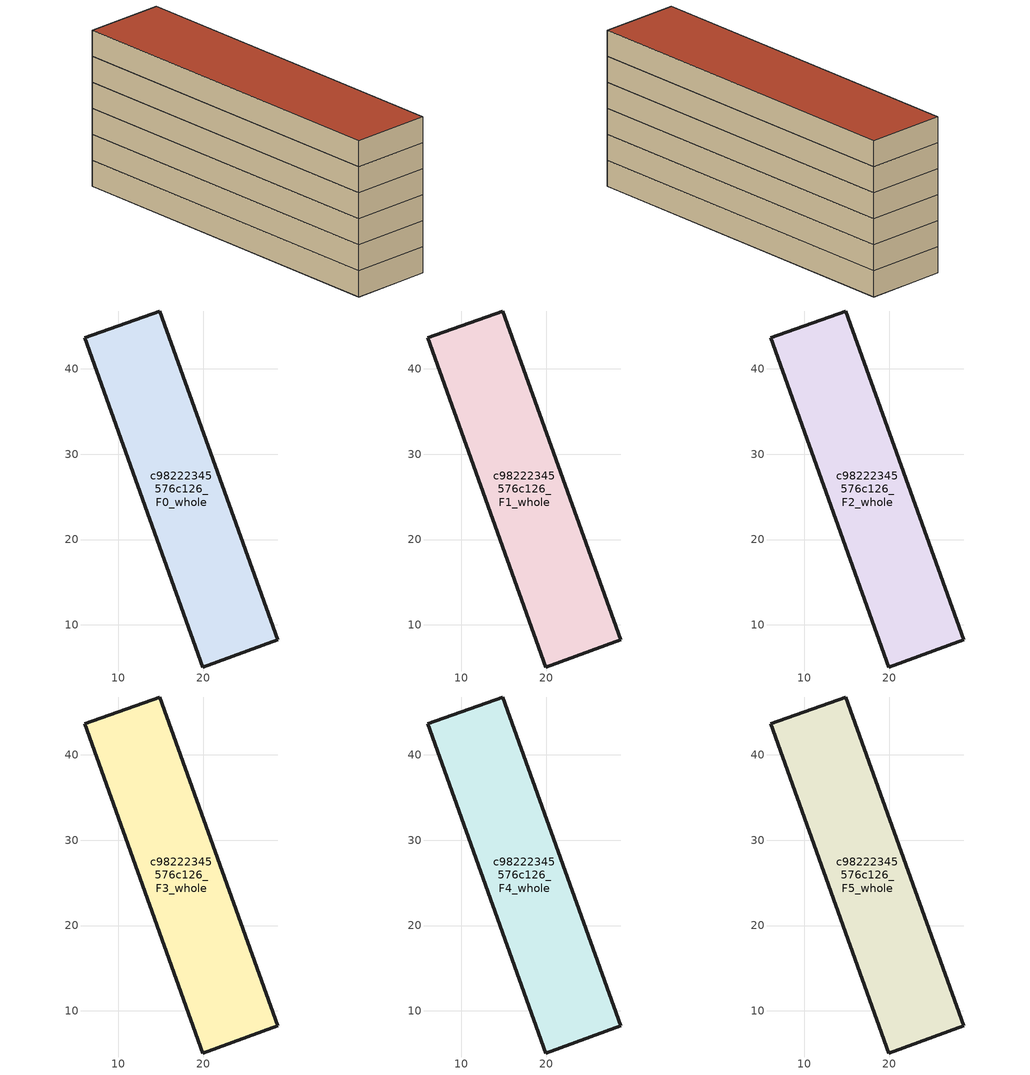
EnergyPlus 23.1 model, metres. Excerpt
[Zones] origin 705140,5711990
c98222345576c126_F0_whole
 floor ground (EU_floor_Construction): 28.74,8.22 14.9,46.78 6.07,43.62 19.92,5.06 z0
 wall outside (EU_wall_Construction): 19.92,5.06 6.07,43.62 14.9,46.78 28.74,8.22 19.92,5.06 z0:3
c98222345576c126_F1_whole
 floor to c98222345576c126_F0_whole (EU_floor_Construction): 28.74,8.22 14.9,46.78 6.07,43.62 19.92,5.06 z3
 wall outside (EU_wall_Construction): 19.92,5.06 6.07,43.62 14.9,46.78 28.74,8.22 19.92,5.06 z3:6
c98222345576c126_F2_whole
 floor to c98222345576c126_F1_whole (EU_floor_Construction): 28.74,8.22 14.9,46.78 6.07,43.62 19.92,5.06 z6
 wall outside (EU_wall_Construction): 19.92,5.06 6.07,43.62 14.9,46.78 28.74,8.22 19.92,5.06 z6:9
c98222345576c126_F3_whole
 floor to c98222345576c126_F2_whole (EU_floor_Construction): 28.74,8.22 14.9,46.78 6.07,43.62 19.92,5.06 z9
 wall outside (EU_wall_Construction): 19.92,5.06 6.07,43.62 14.9,46.78 28.74,8.22 19.92,5.06 z9:12
c98222345576c126_F4_whole
 floor to c98222345576c126_F3_whole (EU_floor_Construction): 28.74,8.22 14.9,46.78 6.07,43.62 19.92,5.06 z12
 wall outside (EU_wall_Construction): 19.92,5.06 6.07,43.62 14.9,46.78 28.74,8.22 19.92,5.06 z12:15
c98222345576c126_F5_whole
 floor to c98222345576c126_F4_whole (EU_floor_Construction): 28.74,8.22 14.9,46.78 6.07,43.62 19.92,5.06 z15
 wall outside (EU_wall_Construction): 19.92,5.06 6.07,43.62 14.9,46.78 28.74,8.22 19.92,5.06 z15:18
 roof outside (EU_roof_Construction): 14.9,46.78 28.74,8.22 19.92,5.06 6.07,43.62 z18
[Building]
EU S2 Campaign: North Axis=0; Terrain=City; Solar Distribution=FullExterior
[Site:Location]
London: Latitude=51.5; Longitude=-0.5; Time Zone=0; Elevation=25
[SizingPeriod:WeatherFileDays]
AnnualSizingPeriod: Begin Month=1; Begin Day of Month=1; End Month=12; End Day of Month=31; Day of Week for Start Day=Monday; Use Weather File Daylight Saving Period=No; Use Weather File Rain and Snow Indicators=No
[MATERIAL]
EU_InternalMass_Material: Roughness=MediumRough; Thickness=0.1; Conductivity=1; Density=1800; Specific Heat=900; Thermal Absorptance=0.9; Solar Absorptance=0.7; Visible Absorptance=0.7
[MATERIAL:NOMASS] Roughness=MediumRough; Thermal Absorptance=0.9; Solar Absorptance=0.7; Visible Absorptance=0.7
Name | Thermal Resistance
EU_wall_NoMass | 0.635353
EU_roof_NoMass | 0.675062
EU_floor_NoMass | 1.96382
[CONSTRUCTION]
EU_wall_Construction: EU_wall_NoMass
EU_roof_Construction: EU_roof_NoMass
EU_floor_Construction: EU_floor_NoMass
EU_InternalMass_Construction: EU_InternalMass_Material
[ZONE] Type=1; Multiplier=1; Ceiling Height=autocalculate; Volume=1151.99; Floor Area=autocalculate; Part of Total Floor Area=Yes
c98222345576c126_F0_whole; c98222345576c126_F1_whole; c98222345576c126_F2_whole; c98222345576c126_F3_whole; c98222345576c126_F4_whole; c98222345576c126_F5_whole
[INTERNALMASS] Construction=EU_InternalMass_Construction; Surface Area=383.998
Name | Zone or ZoneList
c98222345576c126_F0_whole_EU_InternalMass | c98222345576c126_F0_whole
c98222345576c126_F1_whole_EU_InternalMass | c98222345576c126_F1_whole
c98222345576c126_F2_whole_EU_InternalMass | c98222345576c126_F2_whole
c98222345576c126_F3_whole_EU_InternalMass | c98222345576c126_F3_whole
c98222345576c126_F4_whole_EU_InternalMass | c98222345576c126_F4_whole
c98222345576c126_F5_whole_EU_InternalMass | c98222345576c126_F5_whole
[OTHEREQUIPMENT] Fuel Type=Electricity; Design Level Calculation Method=Watts/Area; Power per Zone Floor Area=1; Fraction Latent=0; Fraction Radiant=0; Fraction Lost=0; Carbon Dioxide Generation Rate=0; EndUse Subcategory=EU_Step8_InternalGains
Name | Zone or ZoneList or Space or SpaceList | Schedule
EU_Step8_InternalGain_c98222345576c126_F0_whole_f000 | c98222345576c126_F0_whole | EU_Step8_GainSchedule_c98222345576c126_F0_whole_f000
EU_Step8_InternalGain_c98222345576c126_F1_whole_f000 | c98222345576c126_F1_whole | EU_Step8_GainSchedule_c98222345576c126_F1_whole_f000
EU_Step8_InternalGain_c98222345576c126_F2_whole_f000 | c98222345576c126_F2_whole | EU_Step8_GainSchedule_c98222345576c126_F2_whole_f000
EU_Step8_InternalGain_c98222345576c126_F3_whole_f000 | c98222345576c126_F3_whole | EU_Step8_GainSchedule_c98222345576c126_F3_whole_f000
EU_Step8_InternalGain_c98222345576c126_F4_whole_f000 | c98222345576c126_F4_whole | EU_Step8_GainSchedule_c98222345576c126_F4_whole_f000
EU_Step8_InternalGain_c98222345576c126_F5_whole_f000 | c98222345576c126_F5_whole | EU_Step8_GainSchedule_c98222345576c126_F5_whole_f000
[ZONEVENTILATION:DESIGNFLOWRATE] Schedule=EU_AlwaysOn; Design Flow Rate Calculation Method=AirChanges/Hour; Air Changes per Hour=0.555504; Ventilation Type=Natural; Fan Pressure Rise=0; Fan Total Efficiency=1; Constant Term Coefficient=1; Temperature Term Coefficient=0; Velocity Term Coefficient=0; Velocity Squared Term Coefficient=0; Minimum Indoor Temperature=-100; Maximum Indoor Temperature=100; Delta Temperature=-100; Minimum Outdoor Temperature=-100; Maximum Outdoor Temperature=100; Maximum Wind Speed=40
Name | Zone or ZoneList or Space or SpaceList
EU_ConstantAir_c98222345576c126_F0_whole | c98222345576c126_F0_whole
EU_ConstantAir_c98222345576c126_F1_whole | c98222345576c126_F1_whole
EU_ConstantAir_c98222345576c126_F2_whole | c98222345576c126_F2_whole
EU_ConstantAir_c98222345576c126_F3_whole | c98222345576c126_F3_whole
EU_ConstantAir_c98222345576c126_F4_whole | c98222345576c126_F4_whole
EU_ConstantAir_c98222345576c126_F5_whole | c98222345576c126_F5_whole
[HVACTEMPLATE:THERMOSTAT] Constant Heating Setpoint=20; Constant Cooling Setpoint=50
EU_HeatOnly_c98222345576c126_F0_whole; EU_HeatOnly_c98222345576c126_F1_whole; EU_HeatOnly_c98222345576c126_F2_whole; EU_HeatOnly_c98222345576c126_F3_whole; EU_HeatOnly_c98222345576c126_F4_whole; EU_HeatOnly_c98222345576c126_F5_whole
[HVACTEMPLATE:ZONE:IDEALLOADSAIRSYSTEM] System Availability Schedule=EU_AlwaysOn; Maximum Heating Supply Air Temperature=50; Minimum Cooling Supply Air Temperature=13; Maximum Heating Supply Air Humidity Ratio=0.0156; Minimum Cooling Supply Air Humidity Ratio=0.0077; Heating Limit=NoLimit; Cooling Limit=NoLimit; Heating Availability Schedule=EU_AlwaysOn; Cooling Availability Schedule=EU_CoolingOff; Dehumidification Control Type=ConstantSensibleHeatRatio; Cooling Sensible Heat Ratio=0.7; Dehumidification Setpoint=60; Humidification Control Type=None; Humidification Setpoint=30; Outdoor Air Method=None; Outdoor Air Flow Rate per Person=0.00944; Outdoor Air Flow Rate per Zone Floor Area=0; Outdoor Air Flow Rate per Zone=0; Demand Controlled Ventilation Type=None; Outdoor Air Economizer Type=NoEconomizer; Heat Recovery Type=None; Sensible Heat Recovery Effectiveness=0.7; Latent Heat Recovery Effectiveness=0.65
Name | Template Thermostat
c98222345576c126_F0_whole | EU_HeatOnly_c98222345576c126_F0_whole
c98222345576c126_F1_whole | EU_HeatOnly_c98222345576c126_F1_whole
c98222345576c126_F2_whole | EU_HeatOnly_c98222345576c126_F2_whole
c98222345576c126_F3_whole | EU_HeatOnly_c98222345576c126_F3_whole
c98222345576c126_F4_whole | EU_HeatOnly_c98222345576c126_F4_whole
c98222345576c126_F5_whole | EU_HeatOnly_c98222345576c126_F5_whole
[SIZING:ZONE] Zone Cooling Design Supply Air Temperature Input Method=SupplyAirTemperature; Zone Cooling Design Supply Air Temperature=13; Zone Heating Design Supply Air Temperature Input Method=SupplyAirTemperature; Zone Heating Design Supply Air Temperature=50; Zone Cooling Design Supply Air Humidity Ratio=0.008; Zone Heating Design Supply Air Humidity Ratio=0.008; Cooling Design Air Flow Method=DesignDay; Cooling Design Air Flow Rate=0; Cooling Minimum Air Flow per Zone Floor Area=0.000762; Cooling Minimum Air Flow=0; Cooling Minimum Air Flow Fraction=0.2; Heating Design Air Flow Method=DesignDay; Heating Design Air Flow Rate=0; Heating Maximum Air Flow per Zone Floor Area=0.002032; Heating Maximum Air Flow=0.141576; Heating Maximum Air Flow Fraction=0.3; Account for Dedicated Outdoor Air System=No; Dedicated Outdoor Air System Control Strategy=NeutralSupplyAir; Dedicated Outdoor Air Low Setpoint Temperature for Design=autosize; Dedicated Outdoor Air High Setpoint Temperature for Design=autosize; Zone Load Sizing Method=Sensible Load Only No Latent Load; Zone Latent Cooling Design Supply Air Humidity Ratio Input Method=HumidityRatioDifference; Zone Cooling Design Supply Air Humidity Ratio Difference=0.005; Zone Latent Heating Design Supply Air Humidity Ratio Input Method=HumidityRatioDifference; Zone Humidification Design Supply Air Humidity Ratio Difference=0.005
c98222345576c126_F0_whole; c98222345576c126_F1_whole; c98222345576c126_F2_whole; c98222345576c126_F3_whole; c98222345576c126_F4_whole; c98222345576c126_F5_whole
[SCHEDULE:CONSTANT]
Name | Hourly Value
EU_AlwaysOn | 1
EU_CoolingOff | 0
[SCHEDULE:FILE] Column Number=1; Rows to Skip at Top=0; Number of Hours of Data=8760; Column Separator=Comma; Interpolate to Timestep=No; Minutes per Item=60; Adjust Schedule for Daylight Savings=Yes
Name | File
EU_Step8_GainSchedule_c98222345576c126_F0_whole_f000 | ../../schedules/c98222345576c126/c98222345576c126_F0_whole_f000_gain.csv
EU_Step8_GainSchedule_c98222345576c126_F1_whole_f000 | ../../schedules/c98222345576c126/c98222345576c126_F1_whole_f000_gain.csv
EU_Step8_GainSchedule_c98222345576c126_F2_whole_f000 | ../../schedules/c98222345576c126/c98222345576c126_F2_whole_f000_gain.csv
EU_Step8_GainSchedule_c98222345576c126_F3_whole_f000 | ../../schedules/c98222345576c126/c98222345576c126_F3_whole_f000_gain.csv
EU_Step8_GainSchedule_c98222345576c126_F4_whole_f000 | ../../schedules/c98222345576c126/c98222345576c126_F4_whole_f000_gain.csv
EU_Step8_GainSchedule_c98222345576c126_F5_whole_f000 | ../../schedules/c98222345576c126/c98222345576c126_F5_whole_f000_gain.csv
